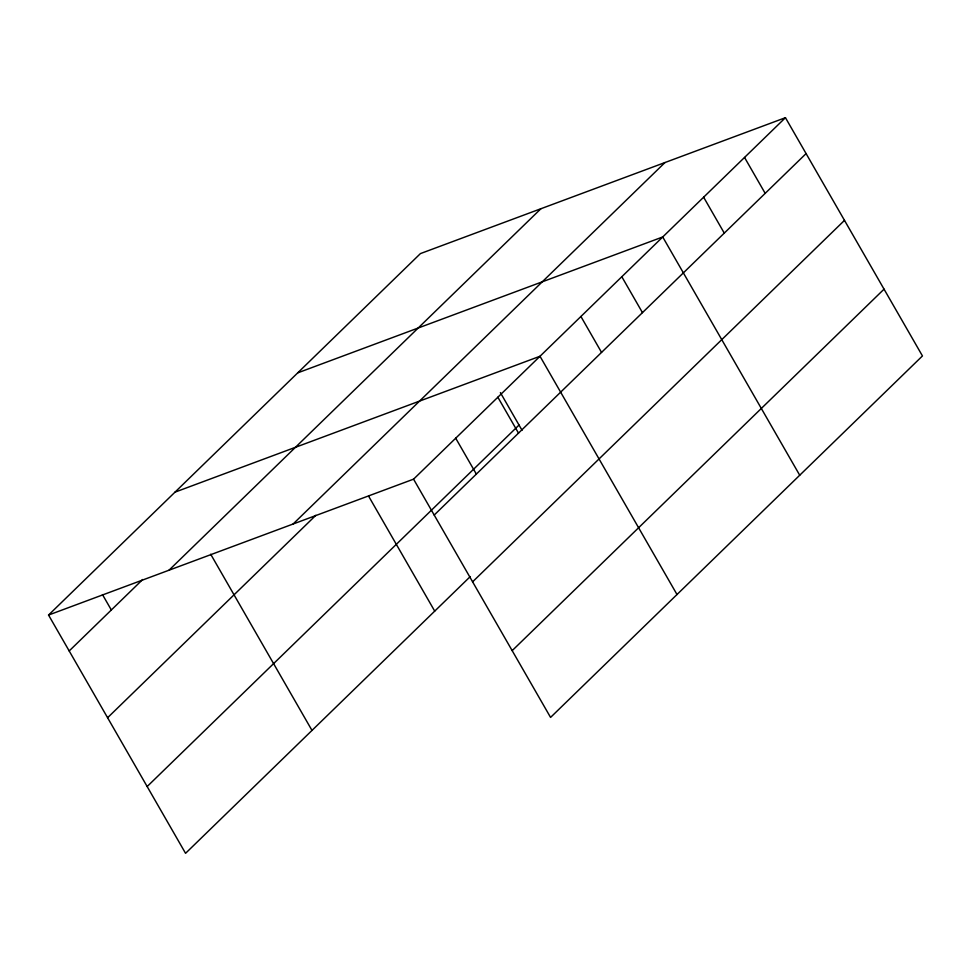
<?xml version="1.0" encoding="UTF-8"?>
<svg xmlns="http://www.w3.org/2000/svg" width="971" height="971" viewBox="0 0 971 971"><rect width="100%" height="100%" fill="white"/><g stroke="black" fill="none" stroke-linecap="round" stroke-linejoin="round"><path stroke-width="1.46" d="M470.243 576.592L185.558 853.315L48.55 615.056L420.431 253.589L785.442 117.685L922.45 355.944L550.569 717.411L413.561 479.164L785.442 117.685M69.196 650.946L142.676 579.517M169.003 570.208L540.896 208.741M293.108 524L664.989 162.533M107.587 717.727L315.842 515.31M147.155 786.534L519.036 425.055M434.207 515.055L806.088 153.588M472.598 581.835L844.491 220.368M512.166 650.643L884.047 289.164M297.709 372.864L662.72 236.973L799.728 475.232M174.986 492.151L539.997 356.26L677.005 594.519M48.55 615.056L413.561 479.164M744.539 157.448L765.184 193.35M703.635 197.21L724.269 233.113M621.816 276.735L642.462 312.638M580.913 316.497L601.547 352.4M500.381 392.612L522.046 430.299M497.856 397.224L518.502 433.127M455.702 438.2L476.348 474.091M368.701 496.315L434.717 611.123M210.695 554.235L311.994 730.41M102.489 594.604L111.337 609.982"/></g></svg>
